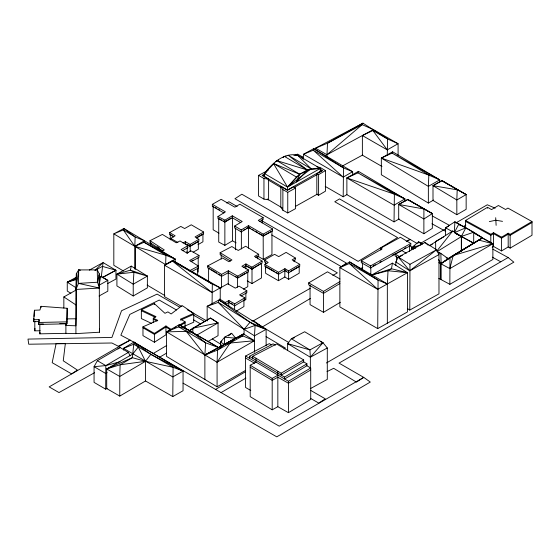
<?xml version="1.0" encoding="UTF-8"?>
<svg xmlns="http://www.w3.org/2000/svg" width="560" height="560" viewBox="0 0 560 560"><rect width="100%" height="100%" fill="white"/><g stroke="black" fill="none" stroke-linecap="round" stroke-linejoin="round"><path stroke-width="0.84" d="M452.9 256.081L473.69 243.201L473.718 232.218L454.902 221.767L445.529 227.829L445.529 235.683M438.837 278.404L449.848 284.312L449.981 257.404L482.419 237.846L473.718 232.218L461.335 236.446L455.035 233.023M75.922 333.634L99.435 332.22L99.281 273.847L97.244 269.892L78.694 269.92L78.505 283.388L75.922 289.45L75.922 333.634L65.898 333.34L39.837 333.844L39.837 324.023L43.316 323.953M130.221 355.838L128.331 352.436L105.812 365.589L105.693 389.172L107.177 388.325M33.6 319.711L39.088 319.613L38.675 324.436L66.892 323.813L67.179 308.28L40.999 306.32L39.942 310.016L34.44 310.254L33.6 321.678L39.088 321.573M66.892 323.813L67.179 308.28M192.787 333.284L192.927 328.174L210.476 318.045L218.043 322.903L218.043 335.664L207.599 341.691M97.244 269.892L97.552 282.226L99.435 288.036L75.922 289.45L76.363 273.595L78.694 269.92L80.409 270.249M76.167 318.745L76.363 298.137M212.072 303.891L212.324 284.067L172.76 260.449L164.528 265.237L164.528 296.66L181.888 306.628M395.822 261.961L409.787 270.795L436.534 249.76L409.969 264.313L409.787 310.072L438.977 293.867L438.977 254.59L436.534 249.76L425.005 242.487L398.321 257.124L395.822 261.961L395.822 265.447M399.105 218.953L394.044 221.879L346.878 194.649L343.196 196.777L343.49 167.902L313.761 148.631L303.534 154.245L303.534 159.369M123.557 271.075L113.82 265.293L113.82 233.87L165.627 264.621L165.949 255.269L144.081 242.263L134.799 246.323L134.799 269.017M387.268 154.987L387.625 138.985L362.957 123.158L315.532 148.176L315.532 149.884M217.084 386.785L166.53 356.405L166.53 331.856L178.654 326.851L205.618 342.804L218.603 347.599L179.27 324.688L166.53 331.856L217.084 362.236L217.546 350.07L224.413 344.442L243.481 333.914L254.45 340.725L217.084 362.236L217.084 386.785L245.483 370.433M377.713 328.601L378.063 280.126L349.622 261.919L339.864 267.638L339.864 306.908L377.713 328.601L407.435 311.969L407.435 272.699L392.413 263.13L371.924 274.939L388.024 270.746L391.503 268.772L407.435 272.699L377.713 289.331L339.864 267.638L349.335 263.508L378.063 280.126L387.338 283.941L387.338 323.218M418.558 242.991L418.6 241.808L422.212 243.719M398.09 155.666L398.09 143.71L373.366 129.577L362.166 124.663L327.509 143.206L315.532 148.176L326.97 154.742L327.509 143.206L362.957 123.158L362.166 124.663L326.97 154.742L326.97 157.304M454.377 231.805L454.902 221.767L455.259 222.474M66.045 323.008L65.898 325.486L75.922 325.78L76.118 318.773L67.102 318.878M204.876 379.61L204.876 355.061L205.618 342.804L192.675 332.626L179.27 324.688L178.654 326.851L185.808 328.664L218.603 347.599M40.18 330.764L34.804 330.848L34.972 328.37M33.6 321.678L33.901 318.234M34.055 316.512L34.44 310.254M101.304 276.556L103.068 262.591L115.927 270.235L115.927 279.076L107.786 283.479M39.837 333.844L40.012 332.304M145.509 380.968L172.781 396.578L183.05 390.747L183.05 371.105L133.945 342.118L132.37 357.679L120.127 364.777L106.715 368.928L106.715 388.563L119.763 396.102L145.509 380.968L145.509 361.333L138.257 347.011L133.945 342.118L123.508 348.362L123.508 350.07M75.922 289.45L78.694 269.92M38.675 324.436L38.885 323.008M392.413 263.13L391.503 268.772L371.924 274.939M99.218 284.41L100.709 276.472L101.129 276.29L107.821 280.364L107.821 291.165L99.064 296.009M131.236 266.105L130.466 270.137L116.914 274.127L116.914 285.908L133.224 295.988L147.378 287.868L147.378 276.087L131.236 266.105L116.914 274.127L133.224 284.207L133.224 295.988M165.627 264.621L175.147 259.049L123.879 228.501L113.82 233.87L123.326 229.922L135.156 236.957L144.445 240.758L144.081 242.263L175.147 259.049L175.147 262.542M438.837 262.689L449.848 268.604L453.194 255.493L482.307 238.091L492.877 243.761L492.877 259.469L449.848 284.312M404.894 201.425L404.894 198.919L358.414 171.339L357.973 172.858L346.878 177.954L346.878 194.649M439.726 182.371L439.726 179.872L392.644 151.795L392.105 153.09L381.332 158.067L381.332 174.755L428.358 203.063L433.664 200.032M264.355 176.96L264.355 173.488C272.174 163.352 283.325 152.775 297.29 155.001L320.285 168.441L307.272 169.953L299.705 174.258L296.471 181.986L307.272 169.953L311.108 168.756L320.285 168.441L320.285 171.913M461.335 250.411L461.335 236.446L465.822 227.829L458.276 224.007M128.331 352.436L120.015 347.48L97.356 360.703L94.066 366.674L94.066 382.382L105.693 389.172M217.084 362.236L230.125 343.028L235.676 338.205L242.746 335.909L254.45 340.725L230.125 343.028L224.413 344.442L204.876 355.061L186.312 331.394L185.808 328.664L179.27 324.688M119.763 396.102L119.763 376.46L145.509 361.333L150.808 354.34L183.05 371.105L172.781 376.943L123.508 348.362L133.665 344.26L173.11 367.304L183.05 371.105M138.257 347.011L132.832 354.004L106.715 368.928L119.763 376.46L120.127 364.777L145.509 361.333L173.11 367.304L172.781 396.578M436.821 251.069L452.725 230.958L461.482 236.53L461.482 251.37M266.119 345.807L266.119 329.343L250.005 322.252L244.076 329.378L244.076 334.572M310.359 368.564L310.359 357.224L322.994 342.741L327.292 347.977L327.292 379.393L310.359 388.64M287.518 190.561L287.518 187.082L296.471 177.079L299.705 174.258L311.108 168.756L297.29 155.001L293.846 155.365M273.833 163.681L264.355 173.488L287.518 187.082L299.705 174.258L276.794 160.615L275.611 161.84M94.864 270.452L103.068 262.591L89.355 270.102M268.226 170.177L264.355 173.488L266.392 171.927M283.073 157.472L284.368 156.366L286.09 156.184M411.397 249.718L411.397 247.968L418.6 241.808L419.916 242.795M221.879 341.054L220.57 342.09L220.57 347.165M228.424 335.881L231.693 333.291L235.676 338.205L204.876 355.061L217.546 350.07L242.746 335.909L243.481 333.914L204.876 355.061M299.705 174.258L273.448 163.471L287.518 187.082L311.108 168.756L288.134 155.232L307.272 169.953L276.794 160.615L278.432 160.167M117.908 349.034L120.015 347.48M443.786 262.073L441.119 263.921L441.119 279.629M445.116 261.149L447.776 259.301L444.885 261.023M429.289 245.791L452.725 230.958L452.76 231.784M406.77 241.563L409.997 239.372L417.249 243.558M189.427 330.47L192.927 328.174L218.043 322.903L210.476 318.045L194.138 327.866M226.786 203.063L228.858 201.712L237.16 206.5M153.279 322.679L153.279 318.206L157.787 320.362L142.968 326.802L142.968 335.643L154.413 342.251L154.413 333.41L165.942 325.969L171.507 329.63M154.413 342.251L165.942 334.803L165.942 325.969M432.341 213.598L407.456 199.465L432.341 213.598L423.878 219.009L423.878 233.737L398.692 219.191L398.692 204.463L407.841 199.451L432.341 213.598L432.341 228.326L423.878 233.737M248.486 227.577L263.179 236.11L272.573 230.958L272.573 228.991L263.179 234.15L248.486 225.61L248.486 227.577L241.227 231.917L234.668 227.997L234.668 226.03L242.207 221.494L232.295 215.803L232.295 217.77L224.875 222.117L217.959 218.491L217.959 216.524L225.4 211.862L212.359 204.337L212.359 206.297L223.951 212.989M451.416 256.998L448.441 258.839L446.95 258.083M437.234 251.503L461.482 236.53L454.944 232.974M445.025 260.925L449.435 258.195M451.64 256.83L453.11 255.927M454.58 255.017L482.419 237.846L492.877 243.761L449.848 268.604M413.539 246.652L414.967 245.777M430.129 245.511L432.32 244.181M243.495 230.181L244.916 229.327M246.33 228.466L247.751 227.612M243.222 267.456L245.924 265.902L251.916 269.15L251.916 267.183L262.087 261.072L254.492 256.396L258.678 254.289L258.678 256.249L255.885 257.656M251.916 269.15L262.087 263.032L262.087 261.072M189.686 330.547L192.654 328.762M231.105 218.05L224.861 221.788L223.328 220.955M241.227 231.917L241.227 229.957L248.486 225.61M212.359 204.337L221.151 199.318L234.843 207.172L239.848 204.211L263.116 217.553L258.279 220.451L272.573 228.991M259.658 221.585L263.116 219.52L263.116 217.553M221.795 220.129L218.729 218.477L218.729 242.039L224.861 245.35L232.491 240.786L232.491 217.217M266.777 263.48L264.656 261.954L264.656 259.987L274.596 254.324L278.733 256.62L286.125 252.385L295.309 257.992L292.138 259.889L299.74 264.32L299.74 266.28L288.582 272.832L284.893 270.627L284.893 268.667L278.593 272.3L264.901 264.439L264.901 266.399L278.593 274.267L284.893 270.627M293.405 261.093L295.309 259.959L295.309 257.992M236.033 311.283L243.929 306.551L243.929 299.684M310.058 285.012L310.058 304.647L323.505 312.326L323.505 291.41L339.906 281.575M339.906 283.542L323.505 293.377L308.693 284.83L308.693 282.863L327.481 271.824L339.941 278.971M465.57 228.242L465.57 220.451L487.55 207.291L491.533 209.601L498.421 205.506L505.582 209.51L507.899 208.075L532 221.536L532 235.284L510.153 248.108L508.186 246.967L508.186 233.219L510.153 234.36L510.153 248.108M492.184 247.24L493.556 246.442L501.55 250.943L501.55 237.195L508.186 233.219M501.55 250.943L508.186 246.967M170.751 239.701L170.751 238.392L175.119 235.781L169.61 232.589L169.61 234.549L173.74 236.95M323.505 312.326L340.347 302.288M234.598 309.568L234.668 303.849L244.811 297.815L239.575 294.882L246.827 290.773L246.827 292.733L241.024 296.023M153.3 353.465L166.733 345.464M288.421 381.255L256.067 362.131L250.194 365.232L250.194 396.655L272.195 409.815L277.837 406.693L288.421 412.678L288.421 381.255L310.716 367.997L306.201 365.337M310.716 369.957L288.421 383.222L277.837 377.237L272.195 380.359L250.194 367.199M288.421 412.678L310.716 399.413L310.716 367.997M310.31 298.501L262.339 326.956L253.554 320.705L251.832 320.929M360.528 268.716L362.775 267.379M406.252 241.591L409.997 239.372L339.507 198.898L334.768 201.747L397.558 237.566L358.162 261.366L241.843 194.215L234.941 198.73L346.444 263.109L341.285 266.616L262.059 220.878M215.586 389.424L245.616 371.63M283.913 348.943L285.411 348.054L266.091 336.644M455.819 233.457L473.69 243.201L478.912 240.114L492.877 243.761L453.194 255.493L448.441 258.839L446.145 257.663M303.674 359.919L303.674 361.886L281.183 375.2L281.183 373.233L303.674 359.919L276.633 343.98L252.735 356.279L252.735 358.246M306.922 363.797L306.922 365.757L284.522 379.05L284.522 377.09L306.922 363.797L303.163 361.578M325.423 170.59L325.423 191.205L318.605 195.237L316.827 194.418L316.827 173.796L318.605 174.622L325.423 170.59L320.208 167.475L316.911 166.887M247.205 266.231L252.007 268.821L260.764 263.641M247.205 280.959L252.007 283.549L261.499 277.935L261.499 263.207M159.712 357.168L166.467 353.185M217.959 216.524L224.875 220.15L232.295 215.803M288.582 272.832L288.582 270.872L299.74 264.32M510.153 234.36L532 221.536M532 222.516L510.153 235.34L508.186 234.206L501.55 238.175L493.556 233.674L490.805 235.27L465.57 221.431M221.081 392.595L245.889 378.105M196.588 237.629L202.93 233.94L202.93 241.794L197.995 244.664M183.05 242.949L185.297 241.682L185.297 243.642L190.113 246.386L190.113 244.426L198.842 239.358L195.069 236.922L203.609 231.987L191.254 224.791L184.653 228.543L180.796 226.429L169.61 232.589M190.113 246.386L198.842 241.318L198.842 239.358M162.855 250.971L150.01 242.648L150.01 240.681L162.365 234.423L176.232 242.795L180.026 240.961L187.873 245.679L181.104 249.606L186.991 253.071L190.939 250.845L199.003 255.423L199.003 257.39L191.044 261.674M182.609 250.698L187.873 247.646L187.873 245.679M207.69 265.895L221.585 274.372L228.305 270.767L237.692 276.15L248.423 269.941L248.423 271.908L237.692 278.117L228.305 272.727L221.585 276.332L207.69 267.855L207.69 265.895L222.628 258.027L228.893 261.695L231.931 259.973L220.143 252.679L231.84 246.54L238.252 250.446L245.693 246.239L258.678 254.289M290.143 271.558L299.208 266.308L299.208 273.182L288.631 279.307L284.837 276.997L284.837 270.123L286.734 271.278M466.151 194.579L441.721 180.677L466.151 194.579L456.834 199.983L456.834 214.711L466.151 209.307L466.151 194.579L442.057 180.537L432.999 185.682L432.999 200.41L456.834 214.711M465.57 220.451L490.805 234.29L493.556 232.694L501.55 237.195M326.403 362.985L508.13 257.537L513.842 262.171L339.017 363.111L363.741 377.384L370.293 382.06L276.787 436.842L183.043 383.152M144.445 240.758L134.799 246.323L123.326 229.922L123.879 228.501L135.156 236.957L134.799 246.323L165.949 255.269L175.147 259.049M295.449 155.351L297.598 154.112L302.225 156.779L303.051 158.634M196.49 238.063L203.609 233.954L203.609 231.987M187.369 244.44L190.19 246.057L198.331 241.36L198.331 249.214L193.151 252.203M153.279 318.206L155.988 316.638L141.351 309.757L141.351 318.591L151.368 323.302M264.901 264.439L268.191 262.535L264.656 259.987M174.524 327.887L176.029 327.019M178.29 325.71L185.073 321.797L185.073 328.013M179.795 325.822L185.073 322.777M404.894 198.919L394.38 194.166L357.973 172.858L404.894 198.919L394.044 205.191L346.878 177.954L358.414 171.339M190.505 330.176L192.017 329.301M243.733 300.818L245.875 299.579L245.875 292.705M265.615 266.413L265.615 273.287L278.439 280.693L284.837 276.997M197.155 334.957L218.043 322.903M420.203 243.523L445.844 228.725M456.4 222.628L487.312 204.778L495.152 208.187M463.561 226.422L465.822 225.12M343.196 177.135L352.646 171.703L313.761 148.631L313.271 150.213L303.534 154.245L343.196 177.135L313.271 150.213L343.49 167.902L352.646 171.703L352.646 175.119M251.916 267.183L245.924 263.935L241.871 266.273L248.423 269.941M212.072 292.544L172.522 261.149L212.324 284.067L220.234 287.854L172.76 260.449L172.522 261.149L164.528 265.237L212.072 292.544L220.234 287.854L220.234 300.944M147.378 276.087L133.224 284.207L133.91 272.265L130.466 270.137L147.378 276.087L133.91 272.265L116.914 274.127M439.726 179.872L428.841 175.098L392.105 153.09L439.726 179.872L428.358 186.375L428.358 203.063M107.177 372.617L105.693 373.464L94.066 366.674L105.812 365.589L120.022 361.732M253.554 320.705L310.177 288.372M332.822 275.436L337.351 272.853L271.733 234.969M287.518 187.082L320.285 168.441M320.285 171.388L287.518 190.029L264.355 176.435M362.376 135.541L387.268 149.863L398.09 143.71L387.625 138.985L372.897 130.536L362.376 135.541L362.376 155.176L381.983 166.46M432.999 185.682L457.191 189.826L456.834 199.983L432.999 185.682L442.057 180.537M380.821 248.108L400.407 237.272L410.809 243.474L410.809 245.434L370.566 267.876L361.284 262.668L361.284 260.701L382.137 248.864L380.821 248.108L380.821 250.068M63.847 308.042L63.847 296.94L76.58 289.779M235.382 276.43L237.51 277.697L238.98 276.871M240.443 276.052L244.846 273.581M246.309 272.762L247.779 271.936L247.779 286.664L243.376 289.135M443.814 236.817L435.603 241.43L435.722 249.879M316.827 173.796L322.595 170.569L319.704 168.868M294.098 187.509L317.345 174.489M295.596 206.311L317.345 194.124M220.136 288.022L227.738 283.766L235.312 288.141L239.022 286.139L246.827 290.773M94.563 372.708L59.003 392.574L49.161 386.89L130.179 340.116L279.237 426.174L363.741 377.384L356.447 382.123L333.676 368.305L327.012 371.623M264.887 173.831L262.129 175.364L268.611 179.207L268.611 199.822L263.956 199.108L258.573 196L258.573 175.378L266.616 171.122M262.878 175.931L264.376 175.091M161.238 251.622L164.283 249.928L150.01 240.681M361.284 260.701L370.566 265.916L410.809 243.474M373.1 265.944L375.382 264.677M379.939 262.136L381.465 261.289M392.112 255.353L394.387 254.086M404.278 248.577L405.797 247.73M266.119 329.343L254.45 335.811L207.158 306.271L219.051 299.936L266.119 329.343L255.115 325.43L218.26 302.4L207.158 306.271L207.158 320.999M438.977 254.59L409.787 270.795L398.321 257.124L402.353 255.437M99.064 285.208L107.821 280.364L100.709 276.472L99.197 277.298M280.812 186.438L282.877 189.616L287.756 192.332L295.547 188.034L295.547 208.649L287.756 212.947L282.877 210.231L280.812 207.06L280.812 186.438L287.343 190.309L293.503 186.858L295.547 188.034M381.332 158.067L428.841 175.098L428.358 186.375L381.332 158.067L392.644 151.795M258.076 256.354L263.256 259.378L271.95 254.562L271.95 231L263.256 235.809L258.818 233.226M250.194 365.232L272.195 378.399L277.837 375.27M231.693 333.291L224.644 337.169L220.57 342.09L224.413 344.442L224.644 337.169L235.676 338.205M448.525 226.184L445.529 227.829L452.13 231.441M76.405 277.193L67.263 282.205L67.263 291.039L70.868 293.314M398.692 204.463L423.92 208.971L423.878 219.009L398.692 204.463L407.078 199.871M98.945 277.48L101.129 276.29M327.292 347.977L310.359 357.224L287.623 343.644L291.361 338.758L304.675 331.751L322.994 342.741L309.932 349.895L287.623 343.644L287.623 350.63M95.613 270.046L102.368 266.371L115.927 270.235L102.27 277.655M191.611 260.946L193.074 260.148M326.97 154.742L373.366 129.577L372.897 130.536L387.268 149.863M102.606 277.452L115.927 270.235M342.181 166.131L362.719 154.994M199.003 255.423L189.595 260.491L198.436 266.098L198.436 268.058L191.499 271.698M219.618 299.026L225.204 302.505L228.893 300.559L234.668 303.849M244.811 297.815L244.811 299.775L234.668 305.816L228.893 302.519L225.204 304.465L225.204 302.505M189.189 270.942L198.436 266.098M249.403 358.288L249.403 356.321L273.098 343.861L275.352 345.191M250.796 390.509L245.532 387.471L245.532 356.048L269.353 343.616L271.607 344.946M256.361 256.942L257.726 256.242L257.726 258.839M398.069 257.768L395.087 255.948L395.087 253.988L401.842 250.523L406.273 253.239M141.351 309.757L154.322 303.59L164.955 313.313L167.902 311.878L171.143 313.971L182.098 305.529L193.725 313.362L193.725 322.196L184.387 326.284M106.715 368.928L132.37 357.679L145.509 361.333M193.725 313.362L180.495 319.151L185.073 321.797M180.495 320.131L193.725 314.342M76.727 278.173L67.263 282.205L76.629 288.12M76.72 278.705L67.263 282.205L76.342 279.524M413.686 249.2L411.397 247.968L422.114 244.377M294.518 337.764L291.361 338.758L309.932 349.895L310.359 357.224M295.652 155.449L297.29 155.001M489.342 221.627L495.726 220.213L502.502 221.354M166.53 331.856L186.312 331.394L192.675 332.626M38.675 322.476L66.892 321.846M59.822 323.638L65.898 323.519L65.898 333.34M411.397 247.968L415.716 248.157M407.435 272.699L388.024 270.746L387.338 283.941L349.622 261.919L349.335 263.508L377.713 289.331M258.573 175.378L263.956 178.486L268.611 179.207M439.152 253.092L440.846 253.435L448.441 258.839L449.981 257.404L440.615 263.648L440.615 279.356M99.435 288.036L78.505 283.388L97.552 282.226L99.281 273.847L99.281 285.11M346.878 177.954L394.38 194.166L394.044 221.879M455.98 222.775L458.885 223.986L454.335 232.645L465.822 227.829L482.419 237.846L474.873 233.576M320.614 341.67L322.994 342.741M141.351 310.737L155.218 317.261M153.279 319.186L157.031 320.985M437.213 251.538L440.846 253.435L441.119 263.921L438.55 259.623M461.335 236.446L473.69 243.201M432.285 215.95L449.141 225.19M492.807 249.137L508.13 257.537M431.942 223.762L445.711 231.371M492.352 257.159L500.766 261.807M459.032 224.609L460.537 225.463M252.735 356.279L281.183 373.233M284.522 377.09L249.403 356.321M185.297 241.682L190.113 244.426M170.961 234.948L172.34 235.739M186.669 251.895L188.076 252.7M232.295 217.77L240.793 222.649M230.944 303.17L232.407 304.01M187.166 309.659L206.038 320.495M325.234 186.41L343.196 196.777M409.367 245.497L412.391 247.247M308.693 282.863L323.505 291.41M266.371 266.854L274.666 271.642M276.178 272.51L278.439 273.819L278.439 280.693M176.477 310.002L159.257 300.062L129.836 314.405L120.862 335.188L130.179 340.116L118.251 346.213L111.909 343L28.735 344.218L28 339.094L111.944 337.421L121.534 310.737L157.115 294.098L179.781 307.209M193.69 319.942L200.431 323.827M310.877 390.502L325.262 398.811L318.745 403.102L310.464 398.328M245.532 356.048L256.067 362.131L256.067 358.204M245.532 358.015L254.562 363.223M142.968 326.802L154.413 333.41M142.968 327.782L154.413 334.397L165.942 326.949L170.807 330.155M97.356 360.703L105.812 365.589M215.341 207.501L216.797 208.341M218.246 209.174L219.695 210.014M232.491 240.786L236.082 242.858M218.967 233.163L213.171 229.803L213.171 206.241M193.382 315.077L204.715 321.636M170.751 238.392L177.926 242.557M248.465 227.185L250.684 228.48M252.161 229.341L253.638 230.202M255.122 231.063L257.341 232.358M320.369 170.24L321.853 171.115M257.166 323.911L288.736 342.489M273.448 163.471L296.471 177.079M284.368 156.366L307.272 169.953M268.065 179.865L280.672 187.334M267.169 198.968L282.268 207.921M147.154 285.075L164.885 295.603M234.668 226.03L241.227 229.957M284.893 268.667L288.582 270.872M395.087 253.988L399.56 256.711M210.042 268.821L208.607 267.946L208.607 281.806M211.47 269.696L216.489 272.769M218.638 274.085L220.066 274.96M398.321 257.124L409.969 264.313M230.454 261.023L220.143 254.646L220.143 252.679M212.331 338.961L221.186 344.505M407.582 308.679L409.787 310.072M157.248 246.75L159.404 248.129M63.847 296.94L76.167 305.081M250.005 322.252L219.051 299.936L218.26 302.4L244.076 329.378L255.115 325.43L254.45 335.811L254.45 352.275M133.945 342.118L150.808 354.34M425.005 242.487L428.183 245.238M99.043 275.653L100.086 276.955M496.125 225.344L495.698 217.721M99.4 328.881L99.435 332.22M493.556 232.694L493.556 246.442M490.805 234.29L490.805 242.928M487.55 207.291L487.55 208.271M409.598 245.609L409.598 251.587M396.578 255.948L396.578 261.072M370.818 267.218L370.818 274.904M370.566 265.916L370.566 267.876M362.544 262.71L362.544 269.542M318.605 174.622L318.605 195.237M302.225 156.779L302.225 158.501M294.511 260.043L294.511 261.765M288.631 272.433L288.631 279.307M287.756 192.332L287.756 212.947M282.877 189.616L282.877 210.231M278.593 272.3L278.593 274.267M277.837 371.343L277.837 406.693M272.195 378.399L272.195 409.815M265.412 261.849L265.412 264.425M265.412 266.147L265.412 268.723M263.956 178.486L263.956 199.108M263.179 234.15L263.256 259.378M262.108 219.499L262.108 222.985M252.007 268.821L252.007 283.549M248.465 228.053L248.465 248.129M245.924 263.935L245.924 265.902M245.833 265.489L245.833 268.954M241.367 231.469L241.367 248.927M237.692 276.15L237.692 278.117M237.51 277.697L237.51 287.224M235.606 227.969L235.606 249.788M228.893 300.559L228.893 302.519M228.753 301.91L228.753 306.208M228.305 270.767L228.305 272.727M228.27 272.216L228.27 284.347M224.875 220.15L224.861 245.35M221.585 274.372L221.585 276.332M221.501 275.835L221.501 287.966M221.228 254.716L221.228 259.049M198.198 257.355L198.198 272.083M197.645 268.037L197.645 274.967M190.19 246.057L190.19 251.293M187.194 247.527L187.194 253.589M170.268 234.556L170.268 239.792M154.322 303.59L154.322 304.577M150.801 242.627L150.801 245.224M135.331 246.638L135.331 269.332M76.363 273.595L76.363 298.718M40.999 306.32L40.999 307.629M39.088 319.613L39.088 320.922M34.804 321.027L34.804 330.848M65.366 343.427L63.245 360.78L77.385 370.069L71.645 373.912L52.178 362.677L56.133 343.469L65.366 343.427"/></g></svg>
